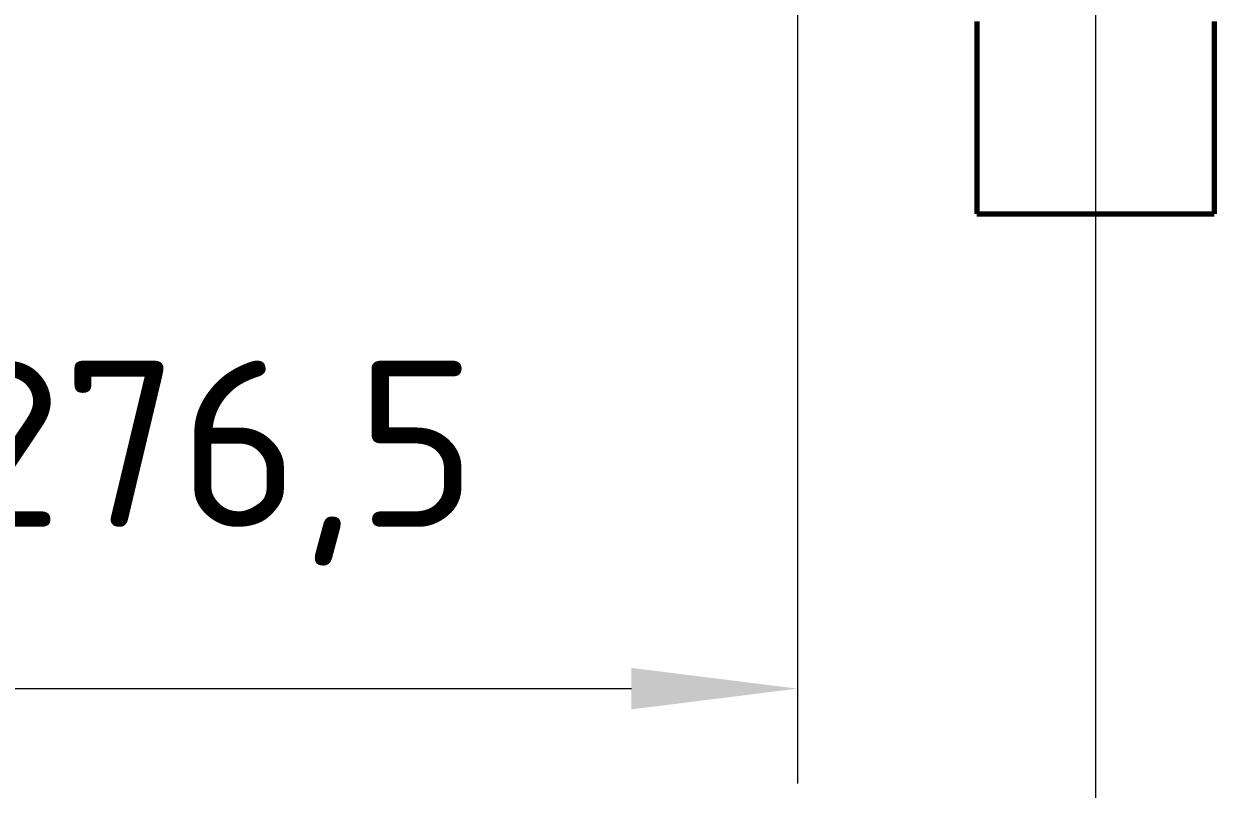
# Model space of a CAD drawing. Header units: millimetres. Extents: x 0 to 2208, y 0 to 420.
# Drawn here: x 88.01 to 113.08, y 48.62 to 64.73 of the extents above; entities that cross this region are included whole.
import ezdxf

# ---------------------------------------------------------------- set-up
doc = ezdxf.new("R2010")
doc.units = ezdxf.units.MM
doc.linetypes.add('IRAM-E-TRAZOS', pattern=[5, 4, -1])
for name, color, linetype, lineweight in [('01-VISIBLE', 7, 'CONTINUOUS', 70), ('02-OCULTA', 4, 'IRAM-E-TRAZOS', 35), ('04-COTA', 3, 'CONTINUOUS', 18)]:
    doc.layers.add(name, color=color, linetype=linetype, lineweight=lineweight)
doc.styles.add('ISO3098', font='isocpeur.ttf')
doc.dimstyles.new('FLAMA-IRAM', dxfattribs={"dimtxt": 3.5, "dimasz": 3.5, "dimexe": 2, "dimexo": 1.5, "dimgap": 1, "dimtad": 1, "dimdec": 1, "dimtxsty": 'ISO3098', "dimblk": 'IRAM_FLECHA', "dimblk1": 'IRAM_FLECHA', "dimblk2": 'IRAM_FLECHA', "dimcen": 2.5, "dimclrd": 256, "dimclre": 256, "dimclrt": 256, "dimazin": 3, "dimtfac": 1, "dimtmove": 0, "dimatfit": 3, "dimlwd": 18, "dimlwe": 18})

# ---------------------------------------------------------------- blocks, each defined once
blk = doc.blocks.new('IRAM_FLECHA')
blk.add_solid([(0, 0), (-1, 0.125), (-1, -0.125)])

msp = doc.modelspace()

# ---------------------------------------------------------------- linework, layer by layer
at = {"layer": '01-VISIBLE'}
msp.add_line((108.084, 60.734), (113.084, 60.734), dxfattribs=at)
for points in [[(108.084, 64.784), (108.084, 64.734), (108.084, 64.684), (108.084, 64.634), (108.084, 64.584), (108.084, 64.534), (108.084, 64.484), (108.084, 64.434), (108.084, 64.384), (108.084, 64.334), (108.084, 64.284), (108.084, 64.234), (108.084, 64.184), (108.084, 64.134), (108.084, 64.084), (108.084, 64.034), (108.084, 63.984), (108.084, 63.934), (108.084, 63.884), (108.084, 63.834), (108.084, 63.784), (108.084, 63.734), (108.084, 63.684), (108.084, 63.634), (108.084, 63.584), (108.084, 63.534), (108.084, 63.484), (108.084, 63.434), (108.084, 63.384), (108.084, 63.334), (108.084, 63.284), (108.084, 63.234), (108.084, 63.184), (108.084, 63.134), (108.084, 63.084), (108.084, 63.034), (108.084, 62.984), (108.084, 62.934), (108.084, 62.884), (108.084, 62.834), (108.084, 62.784), (108.084, 62.734), (108.084, 62.684), (108.084, 62.634), (108.084, 62.584), (108.084, 62.534), (108.084, 62.484), (108.084, 62.434), (108.084, 62.384), (108.084, 62.334), (108.084, 62.284), (108.084, 62.234), (108.084, 62.184), (108.084, 62.134), (108.084, 62.084), (108.084, 62.034), (108.084, 61.984), (108.084, 61.934), (108.084, 61.884), (108.084, 61.834), (108.084, 61.784), (108.084, 61.734), (108.084, 61.684), (108.084, 61.634), (108.084, 61.584), (108.084, 61.534), (108.084, 61.484), (108.084, 61.434), (108.084, 61.384), (108.084, 61.334), (108.084, 61.284), (108.084, 61.234), (108.084, 61.184), (108.084, 61.134), (108.084, 61.084), (108.084, 61.034), (108.084, 60.984), (108.084, 60.934), (108.084, 60.884), (108.084, 60.834), (108.084, 60.784), (108.084, 60.734)], [(113.084, 64.784), (113.084, 64.734), (113.084, 64.684), (113.084, 64.634), (113.084, 64.584), (113.084, 64.534), (113.084, 64.484), (113.084, 64.434), (113.084, 64.384), (113.084, 64.334), (113.084, 64.284), (113.084, 64.234), (113.084, 64.184), (113.084, 64.134), (113.084, 64.084), (113.084, 64.034), (113.084, 63.984), (113.084, 63.934), (113.084, 63.884), (113.084, 63.834), (113.084, 63.784), (113.084, 63.734), (113.084, 63.684), (113.084, 63.634), (113.084, 63.584), (113.084, 63.534), (113.084, 63.484), (113.084, 63.434), (113.084, 63.384), (113.084, 63.334), (113.084, 63.284), (113.084, 63.234), (113.084, 63.184), (113.084, 63.134), (113.084, 63.084), (113.084, 63.034), (113.084, 62.984), (113.084, 62.934), (113.084, 62.884), (113.084, 62.834), (113.084, 62.784), (113.084, 62.734), (113.084, 62.684), (113.084, 62.634), (113.084, 62.584), (113.084, 62.534), (113.084, 62.484), (113.084, 62.434), (113.084, 62.384), (113.084, 62.334), (113.084, 62.284), (113.084, 62.234), (113.084, 62.184), (113.084, 62.134), (113.084, 62.084), (113.084, 62.034), (113.084, 61.984), (113.084, 61.934), (113.084, 61.884), (113.084, 61.834), (113.084, 61.784), (113.084, 61.734), (113.084, 61.684), (113.084, 61.634), (113.084, 61.584), (113.084, 61.534), (113.084, 61.484), (113.084, 61.434), (113.084, 61.384), (113.084, 61.334), (113.084, 61.284), (113.084, 61.234), (113.084, 61.184), (113.084, 61.134), (113.084, 61.084), (113.084, 61.034), (113.084, 60.984), (113.084, 60.934), (113.084, 60.884), (113.084, 60.834), (113.084, 60.784), (113.084, 60.734)]]:
    msp.add_lwpolyline(points, dxfattribs=at)
at = {"layer": '02-OCULTA'}
for points in [[(108.084, 60.734), (108.084, 60.809), (108.084, 60.884), (108.084, 60.959), (108.084, 61.034), (108.084, 61.109), (108.084, 61.184), (108.084, 61.259), (108.084, 61.334), (108.084, 61.409), (108.084, 61.484), (108.084, 61.559), (108.084, 61.634), (108.084, 61.709), (108.084, 61.784), (108.084, 61.859), (108.084, 61.934), (108.084, 62.009), (108.084, 62.084), (108.084, 62.159), (108.084, 62.234), (108.084, 62.309), (108.084, 62.384), (108.084, 62.459), (108.084, 62.534), (108.084, 62.609), (108.084, 62.684), (108.084, 62.759), (108.084, 62.834), (108.084, 62.909), (108.084, 62.984), (108.084, 63.059), (108.084, 63.134), (108.084, 63.209), (108.084, 63.284), (108.084, 63.359), (108.084, 63.434), (108.084, 63.509), (108.084, 63.584), (108.084, 63.659), (108.084, 63.734), (108.084, 63.809), (108.084, 63.884), (108.084, 63.959), (108.084, 64.034), (108.084, 64.109), (108.084, 64.184), (108.084, 64.259), (108.084, 64.334), (108.084, 64.409), (108.084, 64.484), (108.084, 64.559), (108.084, 64.634), (108.084, 64.709), (108.084, 64.784)], [(113.084, 60.734), (113.084, 60.809), (113.084, 60.884), (113.084, 60.959), (113.084, 61.034), (113.084, 61.109), (113.084, 61.184), (113.084, 61.259), (113.084, 61.334), (113.084, 61.409), (113.084, 61.484), (113.084, 61.559), (113.084, 61.634), (113.084, 61.709), (113.084, 61.784), (113.084, 61.859), (113.084, 61.934), (113.084, 62.009), (113.084, 62.084), (113.084, 62.159), (113.084, 62.234), (113.084, 62.309), (113.084, 62.384), (113.084, 62.459), (113.084, 62.534), (113.084, 62.609), (113.084, 62.684), (113.084, 62.759), (113.084, 62.834), (113.084, 62.909), (113.084, 62.984), (113.084, 63.059), (113.084, 63.134), (113.084, 63.209), (113.084, 63.284), (113.084, 63.359), (113.084, 63.434), (113.084, 63.509), (113.084, 63.584), (113.084, 63.659), (113.084, 63.734), (113.084, 63.809), (113.084, 63.884), (113.084, 63.959), (113.084, 64.034), (113.084, 64.109), (113.084, 64.184), (113.084, 64.259), (113.084, 64.334), (113.084, 64.409), (113.084, 64.484), (113.084, 64.559), (113.084, 64.634), (113.084, 64.709), (113.084, 64.784)]]:
    msp.add_lwpolyline(points, dxfattribs=at)

# ---------------------------------------------------------------- dimensions: what is measured, and where the dimension line sits
at = {"layer": '04-COTA'}
for base, p1, p2, override in [((76.659, 50.734), (76.659, 92.829), (104.309, 92.829), {"dimlfac": 10, "dimpost": '%%c<>'}), ((70.384, 41.734), (70.384, 75.734), (110.584, 75.734), {"dimlfac": 10, "dimpost": 'trocha <>'})]:
    msp.add_linear_dim(base=base, p1=p1, p2=p2, dimstyle='FLAMA-IRAM', override=override, dxfattribs=at).render()

doc.saveas('drawing.dxf')
